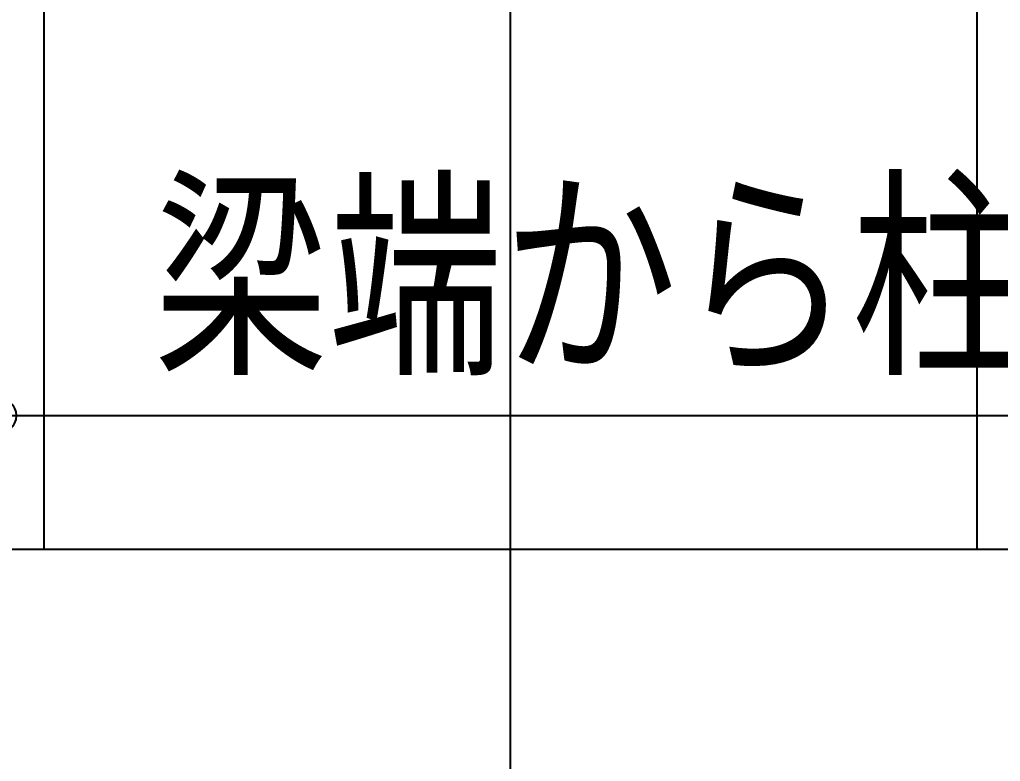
# Model space of a CAD drawing. Extents: x -668440 to 810000, y -1678500 to 210463.
# Drawn here: x -630640 to -625384, y -742789 to -738814 of the extents above; entities that cross this region are included whole.
import ezdxf

# ---------------------------------------------------------------- set-up
doc = ezdxf.new("R2010")
doc.units = 0
doc.header["$MEASUREMENT"] = 0
doc.linetypes.add('CENTER', pattern=[2, 1.25, -0.25, 0.25, -0.25])
doc.layers.get('0').update_dxf_attribs({"color": 3, "linetype": 'CONTINUOUS'})
doc.layers.get('Defpoints').update_dxf_attribs({"color": 251, "linetype": 'CONTINUOUS'})
for name, color, linetype in [('S柱', 4, 'CONTINUOUS'), ('寸法', 3, 'CONTINUOUS'), ('通り芯', 3, 'CENTER')]:
    doc.layers.add(name, color=color, linetype=linetype)
doc.styles.add('DRACAD', font='txt', dxfattribs={"width": 0.85, "bigfont": 'extfont2'})
doc.dimstyles.new('MYDIM', dxfattribs={"dimtxt": 120, "dimasz": 20, "dimexe": 1.25, "dimexo": 50, "dimgap": 50, "dimtad": 1, "dimdec": 4, "dimdsep": 46, "dimtxsty": 'DRACAD', "dimblk": 'ORIGIN', "dimcen": 2.5, "dimadec": 0, "dimazin": 0, "dimtfac": 1, "dimtdec": 4, "dimtmove": 0, "dimatfit": 3, "dimfxl": 1, "dimtolj": 1, "dimtzin": 0, "dimarcsym": 0})

# ---------------------------------------------------------------- blocks, each defined once
blk = doc.blocks.new('_ORIGIN')
at = {"color": 0, "linetype": 'ByBlock', "lineweight": -2}
blk.add_line((0, 0), (-1, 0), dxfattribs=at)
blk.add_circle((0, 0), 0.5, dxfattribs=at)
blk = doc.blocks.new('*D8465')
at = {"layer": 'Defpoints', "color": 0}
for p in [(-230165.77, -378209), (-230145.77, -378409), (-230145.77, -378718.33)]:
    blk.add_point(p, dxfattribs=at)
at = {"layer": '寸法', "color": 0, "lineweight": -2}
for p, q in [((-230165.77, -378259), (-230165.77, -378719.58)), ((-230145.77, -378459), (-230145.77, -378719.58)), ((-230185.77, -378718.33), (-230205.77, -378718.33)), ((-230165.77, -378718.33), (-230145.77, -378718.33)), ((-230145.77, -378718.33), (-229124.4, -378718.33)), ((-230125.77, -378718.33), (-230105.77, -378718.33))]:
    blk.add_line(p, q, dxfattribs=at)
at = {"layer": '寸法', "color": 0, "lineweight": -2, "xscale": 20, "yscale": 20, "zscale": 20}
blk.add_blockref('_ORIGIN', (-230165.77, -378718.33), dxfattribs=at)
at = {"layer": '寸法', "color": 0, "lineweight": -2, "xscale": 20, "yscale": 20, "zscale": 20, "rotation": 180}
blk.add_blockref('_ORIGIN', (-230145.77, -378718.33), dxfattribs=at)
at = {"layer": '寸法', "color": 0, "insert": (-229615.08, -378646.67), "char_height": 100, "attachment_point": 5, "style": 'DRACAD'}
blk.add_mtext('\\A1;\\A1;梁端から柱まで：20', dxfattribs=at)
blk = doc.blocks.new('剛接合部C1Y')
at = {"layer": 'Defpoints'}
blk.add_lwpolyline([(-230770.77238, -378790), (-230770.77238, -376990), (-228970.77238, -376990), (-228970.77238, -378790)], close=True, dxfattribs=at)
at = {"layer": 'S柱'}
for p, q in [((-230120.77238, -378790), (-230120.77238, -376990)), ((-229620.77238, -378790), (-229620.77238, -376990))]:
    blk.add_line(p, q, dxfattribs=at)
at = {"layer": '通り芯', "linetype": 'CENTER', "ltscale": 1800}
blk.add_line((-229870.77238, -379923.33343), (-229870.77238, -376990), dxfattribs=at)
at = {"layer": '寸法'}
dim = blk.add_linear_dim(base=(-230145.77238, -378718.33333), p1=(-230165.77238, -378209), p2=(-230145.77238, -378409), text='\\A1;梁端から柱まで：<>', dimstyle='MYDIM', override={"dimtxt": 100, "dimgap": 20}, dxfattribs=at)
dim.commit()
dim.dimension.update_dxf_attribs({"geometry": '*D8465', "text_midpoint": (-229615.08488, -378718.33333), "dimtype": 128})

msp = doc.modelspace()

# ---------------------------------------------------------------- block references
at = {"xscale": 10, "yscale": 10, "zscale": 10}
msp.add_blockref('剛接合部C1Y', (1670698.7, 3046247.4, 5600), dxfattribs=at)

doc.saveas('drawing.dxf')
